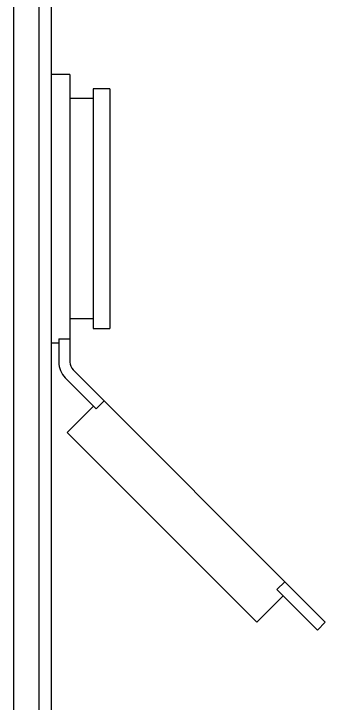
# Model space of a CAD drawing. Header units: millimetres. Extents: x 0 to 279, y 0 to 216.
# Drawn here: x 176.89 to 185.25, y 71.17 to 89.66 of the extents above; entities that cross this region are included whole.
import ezdxf

# ---------------------------------------------------------------- set-up
doc = ezdxf.new("R2010")
doc.units = ezdxf.units.MM

msp = doc.modelspace()

# ---------------------------------------------------------------- linework, layer by layer
at = {"color": 7, "linetype": 'Continuous', "lineweight": 25}
for p, q in [((177.89, 140.169), (177.89, 39.108)), ((176.89, 40.083), (176.89, 139.193)), ((177.575, 55.376), (177.575, 123.901)), ((178.398, 88.038), (177.89, 88.038)), ((178.398, 88.038), (178.398, 80.94)), ((179.469, 87.651), (179.019, 87.651)), ((179.019, 87.651), (179.019, 81.225)), ((179.469, 87.651), (179.469, 81.225)), ((179.019, 87.388), (178.399, 87.388)), ((178.399, 87.388), (178.399, 81.488)), ((178.399, 87.038), (178.398, 87.038)), ((178.398, 81.838), (178.399, 81.838)), ((178.399, 81.488), (179.019, 81.488)), ((179.019, 81.225), (179.469, 81.225)), ((177.89, 80.838), (178.098, 80.838)), ((178.098, 80.94), (178.398, 80.94)), ((178.098, 80.94), (178.098, 80.321)), ((178.398, 80.94), (178.398, 80.321)), ((178.486, 80.109), (179.315, 79.28)), ((179.103, 79.068), (178.274, 79.897)), ((179.103, 79.068), (179.315, 79.28)), ((179.315, 79.28), (184.168, 74.427)), ((179.031, 79.14), (178.324, 78.433)), ((178.324, 78.433), (183.415, 73.341)), ((183.956, 74.215), (184.168, 74.427)), ((184.168, 74.427), (185.254, 73.341)), ((183.956, 74.215), (185.042, 73.129)), ((183.415, 73.341), (184.122, 74.049)), ((185.042, 73.129), (185.254, 73.341))]:
    msp.add_line(p, q, dxfattribs=at)
for radius in [0.6, 0.3]:
    msp.add_arc((178.698, 80.321), radius, 180, 225, dxfattribs=at)

doc.saveas('drawing.dxf')
